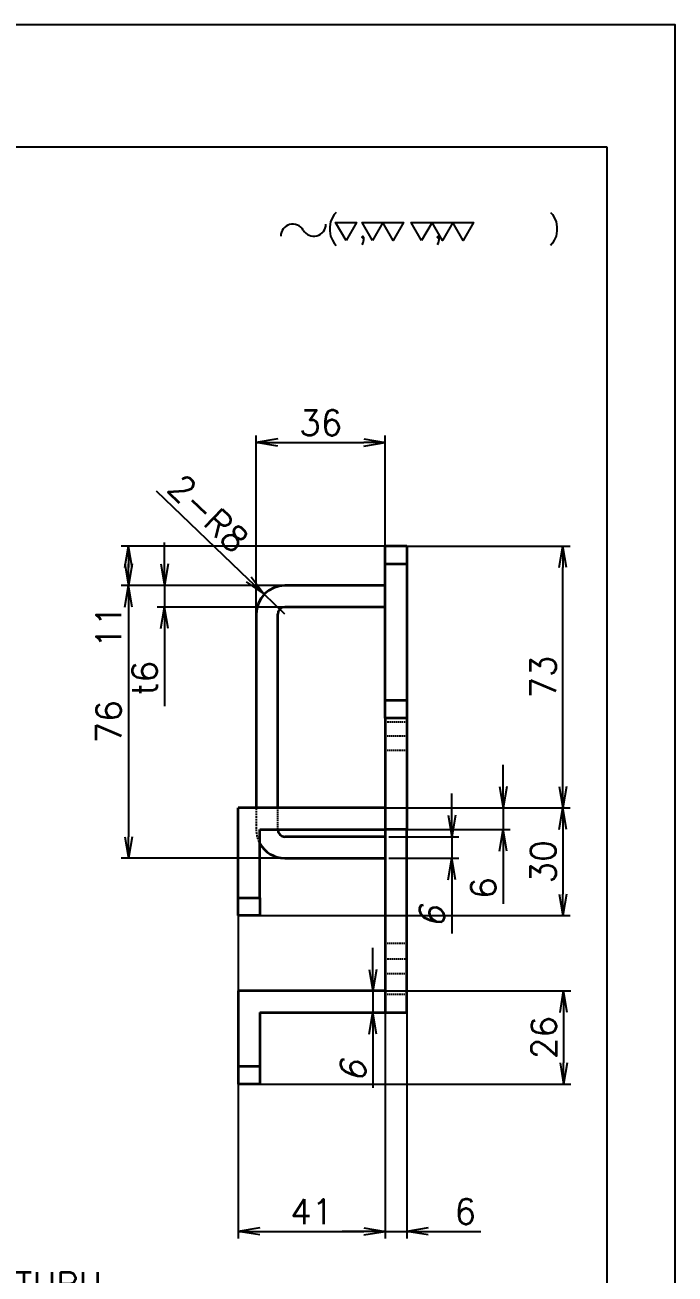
# Model space of a CAD drawing. Header units: inches. Extents: x 21 to 8642, y -3779 to 2137.
# Drawn here: x 5685.1 to 5866.4, y 264.8 to 612.9 of the extents above; entities that cross this region are included whole.
import ezdxf

# ---------------------------------------------------------------- set-up
doc = ezdxf.new("R2010")
doc.units = ezdxf.units.IN
doc.header["$MEASUREMENT"] = 0
doc.linetypes.add('HIDDEN-HOKUTO', pattern=[3.8, 2.5, -1.3])
doc.layers.add('AM_HID', color=1, linetype='HIDDEN-HOKUTO', lineweight=25)
doc.layers.add('title_frame', color=7, linetype='Continuous')
doc.layers.add('word_dim', color=253, linetype='Continuous')
doc.styles.add('DIM_FONT', font='romans.shx', dxfattribs={"oblique": 15})
doc.styles.get("Standard").update_dxf_attribs({"font": 'txt', "bigfont": 'gbcbig.shx'})
doc.dimstyles.new('SCALE-1-2$0', dxfattribs={"dimscale": 2, "dimtxt": 3.5, "dimasz": 3, "dimexe": 1, "dimexo": 0.5, "dimgap": 1, "dimtad": 3, "dimdec": 1, "dimdsep": 46, "dimtxsty": 'DIM_FONT', "dimblk1": 'OPEN', "dimblk2": 'OPEN', "dimsah": 1, "dimcen": 0, "dimclrd": 256, "dimclre": 256, "dimclrt": 7, "dimazin": 2, "dimtm": 1e-09, "dimtfac": 0.6, "dimtmove": 0, "dimatfit": 3, "dimldrblk": 'OPEN', "dimfxl": 1, "dimtolj": 2, "dimarcsym": 0})
doc.dimstyles.new('STANDARD1_2', dxfattribs={"dimscale": 2, "dimtxt": 3.5, "dimasz": 3, "dimexe": 1, "dimexo": 0, "dimgap": 1, "dimtad": 3, "dimdsep": 46, "dimtxsty": 'Standard', "dimblk1": 'OPEN', "dimblk2": 'OPEN', "dimsah": 1, "dimcen": 0, "dimclrd": 256, "dimclre": 256, "dimclrt": 3, "dimazin": 2, "dimtfac": 1, "dimtmove": 0, "dimatfit": 3, "dimldrblk": 'OPEN', "dimfxl": 1, "dimtolj": 1, "dimlwd": 25, "dimlwe": 25, "dimarcsym": 0})

# ---------------------------------------------------------------- blocks, each defined once
blk = doc.blocks.new('shiage0')
at = {"layer": 'word_dim', "color": 3, "linetype": 'Continuous'}
for centre, start, end in [((1.69, 0), 30, 180), ((4.61, 1.69), 210, 0)]:
    blk.add_arc(centre, 1.69, start, end, dxfattribs=at)
blk = doc.blocks.new('10')
at = {"layer": 'title_frame', "color": 3, "linetype": 'Continuous'}
for points in [[(9.63, 2.65), (8.18, 5.15), (11.07, 5.15)], [(13.31, 2.65), (11.86, 5.15), (17.64, 5.15), (16.2, 2.65), (14.75, 5.15)], [(20.17, 2.65), (18.73, 5.15), (27.4, 5.15), (25.95, 2.65), (24.51, 5.15), (23.06, 2.65), (21.62, 5.15)]]:
    blk.add_lwpolyline(points, close=True, dxfattribs=at)
blk.add_blockref('shiage0', (0.52, 3.24), dxfattribs=at)
blk.add_text('( ,   ,     )', height=3, dxfattribs=at).set_placement((6.84, 2.97))
blk = doc.blocks.new('_Open')
at = {"color": 0, "lineweight": -2}
for p, q in [((-1, 0.167), (0, 0)), ((-1, -0.167), (0, 0)), ((0, 0), (-1, 0))]:
    blk.add_line(p, q, dxfattribs=at)
blk = doc.blocks.new('*D75')
at = {"layer": 'DEFPOINTS', "color": 0, "linetype": 'Continuous', "ltscale": 2, "transparency": 16777216}
for p in [(5785.58, 467.72), (5713.96, 456.72), (5764.56, 456.72)]:
    blk.add_point(p, dxfattribs=at)
at = {"layer": 'word_dim', "linetype": 'Continuous', "lineweight": 25, "ltscale": 2, "transparency": 16777216}
for p, q in [((5785.58, 467.72), (5711.96, 467.72)), ((5713.96, 461.72), (5713.96, 462.72)), ((5764.56, 456.72), (5711.96, 456.72)), ((5713.96, 456.72), (5713.96, 439.72))]:
    blk.add_line(p, q, dxfattribs=at)
at = {"layer": 'word_dim', "linetype": 'Continuous', "lineweight": 25, "ltscale": 2, "transparency": 16777216, "xscale": 6, "yscale": 6, "zscale": 6}
for p, rotation in [((5713.96, 467.72), 90), ((5713.96, 456.72), 270)]:
    blk.add_blockref('_Open', p, dxfattribs=dict(at, rotation=rotation))
at = {"layer": 'word_dim', "color": 3, "linetype": 'Continuous', "ltscale": 2, "transparency": 16777216, "insert": (5708.46, 445.22), "char_height": 7, "attachment_point": 5, "rotation": 90}
blk.add_mtext('\\A1;11', dxfattribs=at)
blk = doc.blocks.new('*D76')
at = {"layer": 'DEFPOINTS', "color": 0, "linetype": 'Continuous', "ltscale": 2, "transparency": 16777216}
for p in [(5761.99, 456.72), (5713.96, 380.72), (5763.38, 380.72)]:
    blk.add_point(p, dxfattribs=at)
at = {"layer": 'word_dim', "linetype": 'Continuous', "lineweight": 25, "ltscale": 2, "transparency": 16777216}
for p, q in [((5761.99, 456.72), (5711.96, 456.72)), ((5713.96, 450.72), (5713.96, 386.72)), ((5763.38, 380.72), (5711.96, 380.72))]:
    blk.add_line(p, q, dxfattribs=at)
at = {"layer": 'word_dim', "linetype": 'Continuous', "lineweight": 25, "ltscale": 2, "transparency": 16777216, "xscale": 6, "yscale": 6, "zscale": 6}
for p, rotation in [((5713.96, 456.72), 90), ((5713.96, 380.72), 270)]:
    blk.add_blockref('_Open', p, dxfattribs=dict(at, rotation=rotation))
at = {"layer": 'word_dim', "color": 3, "linetype": 'Continuous', "ltscale": 2, "transparency": 16777216, "insert": (5708.46, 418.72), "char_height": 7, "attachment_point": 5, "rotation": 90}
blk.add_mtext('\\A1;76', dxfattribs=at)
blk = doc.blocks.new('*D77')
at = {"layer": 'DEFPOINTS', "color": 0, "linetype": 'Continuous', "ltscale": 2, "transparency": 16777216}
for p in [(5770.24, 456.72), (5724, 450.72), (5770.24, 450.72)]:
    blk.add_point(p, dxfattribs=at)
at = {"layer": 'word_dim', "linetype": 'Continuous', "lineweight": 25, "ltscale": 2, "transparency": 16777216}
for p, q in [((5724, 462.72), (5724, 468.72)), ((5770.24, 456.72), (5722, 456.72)), ((5724, 456.72), (5724, 450.72)), ((5770.24, 450.72), (5722, 450.72)), ((5724, 444.72), (5724, 423.05))]:
    blk.add_line(p, q, dxfattribs=at)
at = {"layer": 'word_dim', "linetype": 'Continuous', "lineweight": 25, "ltscale": 2, "transparency": 16777216, "xscale": 6, "yscale": 6, "zscale": 6}
for p, rotation in [((5724, 456.72), 270), ((5724, 450.72), 90)]:
    blk.add_blockref('_Open', p, dxfattribs=dict(at, rotation=rotation))
at = {"layer": 'word_dim', "color": 3, "linetype": 'Continuous', "ltscale": 2, "transparency": 16777216, "insert": (5718.5, 430.89), "char_height": 7, "attachment_point": 5, "rotation": 90}
blk.add_mtext('\\A1;t6', dxfattribs=at)
blk = doc.blocks.new('*D78')
at = {"layer": 'DEFPOINTS', "color": 0, "linetype": 'Continuous', "ltscale": 2, "transparency": 16777216}
for p in [(5791.58, 467.72), (5835.11, 467.72), (5785.58, 394.72)]:
    blk.add_point(p, dxfattribs=at)
at = {"layer": 'word_dim', "linetype": 'Continuous', "lineweight": 25, "ltscale": 2, "transparency": 16777216}
for p, q in [((5791.58, 467.72), (5837.11, 467.72)), ((5835.11, 400.72), (5835.11, 461.72)), ((5785.58, 394.72), (5837.11, 394.72))]:
    blk.add_line(p, q, dxfattribs=at)
at = {"layer": 'word_dim', "linetype": 'Continuous', "lineweight": 25, "ltscale": 2, "transparency": 16777216, "xscale": 6, "yscale": 6, "zscale": 6}
for p, rotation in [((5835.11, 467.72), 90), ((5835.11, 394.72), 270)]:
    blk.add_blockref('_Open', p, dxfattribs=dict(at, rotation=rotation))
at = {"layer": 'word_dim', "color": 3, "linetype": 'Continuous', "ltscale": 2, "transparency": 16777216, "insert": (5829.61, 431.22), "char_height": 7, "attachment_point": 5, "rotation": 90}
blk.add_mtext('\\A1;73', dxfattribs=at)
blk = doc.blocks.new('*D79')
at = {"layer": 'DEFPOINTS', "color": 0, "linetype": 'Continuous', "ltscale": 2, "transparency": 16777216}
for p in [(5785.58, 394.72), (5750.58, 364.72), (5835.11, 364.72)]:
    blk.add_point(p, dxfattribs=at)
at = {"layer": 'word_dim', "linetype": 'Continuous', "lineweight": 25, "ltscale": 2, "transparency": 16777216}
for p, q in [((5785.58, 394.72), (5837.11, 394.72)), ((5835.11, 388.72), (5835.11, 370.72)), ((5750.58, 364.72), (5837.11, 364.72))]:
    blk.add_line(p, q, dxfattribs=at)
at = {"layer": 'word_dim', "linetype": 'Continuous', "lineweight": 25, "ltscale": 2, "transparency": 16777216, "xscale": 6, "yscale": 6, "zscale": 6}
for p, rotation in [((5835.11, 394.72), 90), ((5835.11, 364.72), 270)]:
    blk.add_blockref('_Open', p, dxfattribs=dict(at, rotation=rotation))
at = {"layer": 'word_dim', "color": 3, "linetype": 'Continuous', "ltscale": 2, "transparency": 16777216, "insert": (5829.61, 379.72), "char_height": 7, "attachment_point": 5, "rotation": 90}
blk.add_mtext('\\A1;30', dxfattribs=at)
blk = doc.blocks.new('*D80')
at = {"layer": 'DEFPOINTS', "color": 0, "linetype": 'Continuous', "ltscale": 2, "transparency": 16777216}
for p in [(5791.58, 394.72), (5791.58, 388.72), (5818.44, 388.72)]:
    blk.add_point(p, dxfattribs=at)
at = {"layer": 'word_dim', "linetype": 'Continuous', "lineweight": 25, "ltscale": 2, "transparency": 16777216}
for p, q in [((5818.44, 400.72), (5818.44, 406.72)), ((5791.58, 394.72), (5820.44, 394.72)), ((5818.44, 394.72), (5818.44, 388.72)), ((5791.58, 388.72), (5820.44, 388.72)), ((5818.44, 382.72), (5818.44, 368.05))]:
    blk.add_line(p, q, dxfattribs=at)
at = {"layer": 'word_dim', "linetype": 'Continuous', "lineweight": 25, "ltscale": 2, "transparency": 16777216, "xscale": 6, "yscale": 6, "zscale": 6}
for p, rotation in [((5818.44, 394.72), 270), ((5818.44, 388.72), 90)]:
    blk.add_blockref('_Open', p, dxfattribs=dict(at, rotation=rotation))
at = {"layer": 'word_dim', "color": 3, "linetype": 'Continuous', "ltscale": 2, "transparency": 16777216, "insert": (5812.94, 372.39), "char_height": 7, "attachment_point": 5, "rotation": 90}
blk.add_mtext('\\A1;6', dxfattribs=at)
blk = doc.blocks.new('*D81')
at = {"layer": 'DEFPOINTS', "color": 0, "linetype": 'Continuous', "ltscale": 2, "transparency": 16777216}
for p in [(5785.58, 343.72), (5750.58, 317.72), (5835.31, 317.72)]:
    blk.add_point(p, dxfattribs=at)
at = {"layer": 'word_dim', "linetype": 'Continuous', "lineweight": 25, "ltscale": 2, "transparency": 16777216}
for p, q in [((5785.58, 343.72), (5837.31, 343.72)), ((5835.31, 337.72), (5835.31, 323.72)), ((5750.58, 317.72), (5837.31, 317.72))]:
    blk.add_line(p, q, dxfattribs=at)
at = {"layer": 'word_dim', "linetype": 'Continuous', "lineweight": 25, "ltscale": 2, "transparency": 16777216, "xscale": 6, "yscale": 6, "zscale": 6}
for p, rotation in [((5835.31, 343.72), 90), ((5835.31, 317.72), 270)]:
    blk.add_blockref('_Open', p, dxfattribs=dict(at, rotation=rotation))
at = {"layer": 'word_dim', "color": 3, "linetype": 'Continuous', "ltscale": 2, "transparency": 16777216, "insert": (5829.81, 330.72), "char_height": 7, "attachment_point": 5, "rotation": 90}
blk.add_mtext('\\A1;26', dxfattribs=at)
blk = doc.blocks.new('*D83')
at = {"layer": 'DEFPOINTS', "color": 0, "linetype": 'Continuous', "ltscale": 2, "transparency": 16777216}
for p in [(5744.58, 364.72), (5785.58, 337.72), (5785.58, 276.73)]:
    blk.add_point(p, dxfattribs=at)
at = {"layer": 'word_dim', "linetype": 'Continuous', "lineweight": 25, "ltscale": 2, "transparency": 16777216}
for p, q in [((5744.58, 364.72), (5744.58, 274.73)), ((5785.58, 337.72), (5785.58, 274.73)), ((5750.58, 276.73), (5779.58, 276.73))]:
    blk.add_line(p, q, dxfattribs=at)
at = {"layer": 'word_dim', "linetype": 'Continuous', "lineweight": 25, "ltscale": 2, "transparency": 16777216, "xscale": 6, "yscale": 6, "zscale": 6, "rotation": 180}
blk.add_blockref('_Open', (5744.58, 276.73), dxfattribs=at)
at = {"layer": 'word_dim', "linetype": 'Continuous', "lineweight": 25, "ltscale": 2, "transparency": 16777216, "xscale": 6, "yscale": 6, "zscale": 6}
blk.add_blockref('_Open', (5785.58, 276.73), dxfattribs=at)
at = {"layer": 'word_dim', "color": 3, "linetype": 'Continuous', "ltscale": 2, "transparency": 16777216, "insert": (5765.08, 282.23), "char_height": 7, "attachment_point": 5}
blk.add_mtext('\\A1;41', dxfattribs=at)
blk = doc.blocks.new('*D84')
at = {"layer": 'DEFPOINTS', "color": 0, "linetype": 'Continuous', "ltscale": 2, "transparency": 16777216}
for p in [(5785.58, 337.72), (5791.58, 337.72), (5791.58, 276.73)]:
    blk.add_point(p, dxfattribs=at)
at = {"layer": 'word_dim', "linetype": 'Continuous', "lineweight": 25, "ltscale": 2, "transparency": 16777216}
for p, q in [((5785.58, 337.72), (5785.58, 274.73)), ((5791.58, 337.72), (5791.58, 274.73)), ((5779.58, 276.73), (5773.58, 276.73)), ((5785.58, 276.73), (5791.58, 276.73)), ((5797.58, 276.73), (5812.24, 276.73))]:
    blk.add_line(p, q, dxfattribs=at)
at = {"layer": 'word_dim', "linetype": 'Continuous', "lineweight": 25, "ltscale": 2, "transparency": 16777216, "xscale": 6, "yscale": 6, "zscale": 6}
blk.add_blockref('_Open', (5785.58, 276.73), dxfattribs=at)
at = {"layer": 'word_dim', "linetype": 'Continuous', "lineweight": 25, "ltscale": 2, "transparency": 16777216, "xscale": 6, "yscale": 6, "zscale": 6, "rotation": 180}
blk.add_blockref('_Open', (5791.58, 276.73), dxfattribs=at)
at = {"layer": 'word_dim', "color": 3, "linetype": 'Continuous', "ltscale": 2, "transparency": 16777216, "insert": (5807.91, 282.23), "char_height": 7, "attachment_point": 5}
blk.add_mtext('\\A1;6', dxfattribs=at)
blk = doc.blocks.new('*D85')
at = {"layer": 'DEFPOINTS', "color": 0, "linetype": 'Continuous', "ltscale": 2, "transparency": 16777216}
for p in [(5785.58, 496.54), (5785.58, 467.72), (5749.58, 447.11)]:
    blk.add_point(p, dxfattribs=at)
at = {"layer": 'word_dim', "linetype": 'Continuous', "lineweight": 25, "ltscale": 2, "transparency": 16777216}
for p, q in [((5749.58, 447.11), (5749.58, 498.54)), ((5785.58, 467.72), (5785.58, 498.54)), ((5755.58, 496.54), (5779.58, 496.54))]:
    blk.add_line(p, q, dxfattribs=at)
at = {"layer": 'word_dim', "linetype": 'Continuous', "lineweight": 25, "ltscale": 2, "transparency": 16777216, "xscale": 6, "yscale": 6, "zscale": 6, "rotation": 180}
blk.add_blockref('_Open', (5749.58, 496.54), dxfattribs=at)
at = {"layer": 'word_dim', "linetype": 'Continuous', "lineweight": 25, "ltscale": 2, "transparency": 16777216, "xscale": 6, "yscale": 6, "zscale": 6}
blk.add_blockref('_Open', (5785.58, 496.54), dxfattribs=at)
at = {"layer": 'word_dim', "color": 3, "linetype": 'Continuous', "ltscale": 2, "transparency": 16777216, "insert": (5767.58, 502.04), "char_height": 7, "attachment_point": 5}
blk.add_mtext('\\A1;36', dxfattribs=at)
blk = doc.blocks.new('*D89')
at = {"layer": 'DEFPOINTS', "color": 0, "linetype": 'Continuous', "ltscale": 2, "transparency": 16777216}
for p in [(5554.21, 356.2), (5559.09, 349.24)]:
    blk.add_point(p, dxfattribs=at)
at = {"layer": 'word_dim', "linetype": 'Continuous', "lineweight": 25, "ltscale": 2, "transparency": 16777216}
for p, q in [((5624.11, 256.32), (5562.53, 344.32)), ((5709.48, 256.32), (5624.11, 256.32))]:
    blk.add_line(p, q, dxfattribs=at)
at = {"layer": 'word_dim', "linetype": 'Continuous', "lineweight": 25, "ltscale": 2, "transparency": 16777216, "xscale": 6, "yscale": 6, "zscale": 6, "rotation": 124.9855597929897}
blk.add_blockref('_Open', (5559.09, 349.24), dxfattribs=at)
at = {"layer": 'word_dim', "color": 3, "linetype": 'Continuous', "ltscale": 2, "transparency": 16777216, "insert": (5669.98, 261.82), "char_height": 7, "attachment_point": 5}
blk.add_mtext('\\A1;DR. {\\Fromans,bigfont|c134;∅8.5} THRU', dxfattribs=at)
blk = doc.blocks.new('*D91')
at = {"layer": 'DEFPOINTS', "color": 0, "linetype": 'Continuous', "ltscale": 2, "transparency": 16777216}
for p in [(5751.8, 454.26), (5757.58, 448.72)]:
    blk.add_point(p, dxfattribs=at)
at = {"layer": 'word_dim', "linetype": 'Continuous', "lineweight": 25, "ltscale": 2, "transparency": 16777216}
for p, q in [((5721.73, 483.1), (5747.47, 458.41)), ((5757.58, 448.72), (5751.8, 454.26))]:
    blk.add_line(p, q, dxfattribs=at)
at = {"layer": 'word_dim', "linetype": 'Continuous', "lineweight": 25, "ltscale": 2, "transparency": 16777216, "xscale": 6, "yscale": 6, "zscale": 6, "rotation": 316.1947899871084}
blk.add_blockref('_Open', (5751.8, 454.26), dxfattribs=at)
at = {"layer": 'word_dim', "color": 3, "linetype": 'Continuous', "ltscale": 2, "transparency": 16777216, "insert": (5736.25, 476.8), "char_height": 7, "attachment_point": 5, "rotation": 316.1948}
blk.add_mtext('\\A1;2-R8', dxfattribs=at)
blk = doc.blocks.new('*D385')
at = {"lineweight": -2, "transparency": 16777216}
for p, q in [((5804.13, 392.72), (5804.13, 398.72)), ((5786.58, 386.72), (5806.13, 386.72)), ((5804.13, 386.72), (5804.13, 380.72)), ((5786.58, 380.72), (5806.13, 380.72)), ((5804.13, 374.72), (5804.13, 359.71))]:
    blk.add_line(p, q, dxfattribs=at)
at = {"layer": 'DEFPOINTS', "color": 0, "transparency": 16777216}
for p in [(5785.58, 386.72), (5785.58, 380.72), (5804.13, 380.72)]:
    blk.add_point(p, dxfattribs=at)
at = {"lineweight": -2, "transparency": 16777216, "xscale": 6, "yscale": 6, "zscale": 6}
for p, rotation in [((5804.13, 386.72), 270), ((5804.13, 380.72), 90)]:
    blk.add_blockref('_Open', p, dxfattribs=dict(at, rotation=rotation))
at = {"color": 7, "transparency": 16777216, "insert": (5798.63, 364.22), "char_height": 7, "attachment_point": 5, "rotation": 90, "style": 'DIM_FONT'}
blk.add_mtext('\\A2;6', dxfattribs=at)
blk = doc.blocks.new('*D386')
at = {"lineweight": -2, "transparency": 16777216}
for p, q in [((5782.13, 349.72), (5782.13, 355.72)), ((5784.58, 343.72), (5780.13, 343.72)), ((5782.13, 343.72), (5782.13, 337.72)), ((5784.58, 337.72), (5780.13, 337.72)), ((5782.13, 331.72), (5782.13, 316.71))]:
    blk.add_line(p, q, dxfattribs=at)
at = {"layer": 'DEFPOINTS', "color": 0, "transparency": 16777216}
for p in [(5785.58, 343.72), (5782.13, 337.72), (5785.58, 337.72)]:
    blk.add_point(p, dxfattribs=at)
at = {"lineweight": -2, "transparency": 16777216, "xscale": 6, "yscale": 6, "zscale": 6}
for p, rotation in [((5782.13, 343.72), 270), ((5782.13, 337.72), 90)]:
    blk.add_blockref('_Open', p, dxfattribs=dict(at, rotation=rotation))
at = {"color": 7, "transparency": 16777216, "insert": (5776.63, 321.22), "char_height": 7, "attachment_point": 5, "rotation": 90, "style": 'DIM_FONT'}
blk.add_mtext('\\A2;6', dxfattribs=at)

msp = doc.modelspace()

# ---------------------------------------------------------------- linework, layer by layer
at = {"color": 7, "lineweight": 35, "ltscale": 0.125}
for p, q in [((5785.577, 462.72), (5785.577, 467.72)), ((5791.577, 467.72), (5791.577, 462.72)), ((5785.577, 419.72), (5785.577, 424.72)), ((5791.577, 424.72), (5791.577, 419.72)), ((5744.577, 364.721), (5744.577, 369.721)), ((5750.577, 369.721), (5750.577, 364.721)), ((5744.577, 322.721), (5744.577, 317.721)), ((5750.577, 322.721), (5750.577, 317.721))]:
    msp.add_line(p, q, dxfattribs=at)
at = {"color": 7, "lineweight": 35, "ltscale": 0.15}
for p, q in [((5791.577, 467.72), (5785.577, 467.72)), ((5785.577, 462.72), (5791.577, 462.72)), ((5785.577, 424.72), (5791.577, 424.72)), ((5791.577, 419.72), (5785.577, 419.72)), ((5791.577, 388.721), (5785.577, 388.721)), ((5744.577, 369.721), (5750.577, 369.721)), ((5750.577, 364.721), (5744.577, 364.721)), ((5744.577, 322.721), (5750.577, 322.721)), ((5750.577, 317.721), (5744.577, 317.721))]:
    msp.add_line(p, q, dxfattribs=at)
at = {"color": 7, "lineweight": 35}
for p, q in [((5785.577, 424.72), (5785.577, 462.72)), ((5791.577, 462.72), (5791.577, 424.72)), ((5785.577, 456.72), (5757.577, 456.72)), ((5785.577, 450.72), (5757.577, 450.72)), ((5749.577, 448.72), (5749.577, 394.722)), ((5755.577, 394.722), (5755.577, 448.72)), ((5785.577, 419.72), (5785.577, 388.721)), ((5791.577, 419.72), (5791.577, 388.721)), ((5785.577, 394.722), (5744.577, 394.722)), ((5744.577, 369.721), (5744.577, 394.722)), ((5750.577, 388.722), (5785.577, 388.721)), ((5785.577, 386.72), (5757.577, 386.72)), ((5785.577, 388.721), (5785.577, 337.72)), ((5791.577, 337.72), (5791.577, 388.721)), ((5757.577, 380.72), (5785.577, 380.72)), ((5785.577, 343.72), (5744.577, 343.72)), ((5744.577, 343.72), (5744.577, 322.721)), ((5750.577, 337.72), (5791.577, 337.72))]:
    msp.add_line(p, q, dxfattribs=at)
at = {"color": 7, "lineweight": 35, "ltscale": 0.475021}
msp.add_line((5750.577, 369.721), (5750.577, 388.722), dxfattribs=at)
at = {"color": 7, "lineweight": 35, "ltscale": 0.374973}
msp.add_line((5750.577, 337.72), (5750.577, 322.721), dxfattribs=at)
at = {"color": 7, "lineweight": 35}
for centre, radius, start, end in [((5757.577, 448.72), 8, 90, 180), ((5757.577, 448.72), 2, 90, 180), ((5757.577, 388.72), 2, 180, 270), ((5757.577, 388.72), 8, 208.95502, 270)]:
    msp.add_arc(centre, radius, start, end, dxfattribs=at)
at = {"layer": 'AM_HID', "ltscale": 0.15}
for p, q in [((5785.577, 418.72), (5791.577, 418.72)), ((5791.577, 414.72), (5785.577, 414.72)), ((5791.577, 410.72), (5785.577, 410.72)), ((5791.577, 356.97), (5785.577, 356.97)), ((5785.577, 352.72), (5791.577, 352.72)), ((5791.577, 348.47), (5785.577, 348.47)), ((5785.577, 343.72), (5785.577, 337.72)), ((5791.577, 342.72), (5785.577, 342.72))]:
    msp.add_line(p, q, dxfattribs=at)
at = {"layer": 'AM_HID', "ltscale": 0.200043}
msp.add_line((5749.577, 394.722), (5749.577, 388.72), dxfattribs=at)
at = {"layer": 'AM_HID', "ltscale": 0.150003}
msp.add_line((5755.577, 388.722), (5755.577, 394.722), dxfattribs=at)
at = {"layer": 'AM_HID', "ltscale": 0.150018}
msp.add_line((5785.577, 394.722), (5785.577, 388.721), dxfattribs=at)
at = {"layer": 'AM_HID', "ltscale": 0.200043}
msp.add_arc((5757.577, 388.72), 8, 180, 208.95502, dxfattribs=at)
at = {"layer": 'title_frame'}
for p, q in [((5465.371, 578.914), (5847.371, 578.914)), ((5475.371, 578.914), (5847.371, 578.914)), ((5847.371, 578.914), (5847.371, 27.414))]:
    msp.add_line(p, q, dxfattribs=at)
at = {"layer": 'title_frame', "color": 4}
msp.add_lwpolyline([(5446.371, 18.914), (5866.371, 18.914), (5866.371, 612.914), (5446.371, 612.914)], close=True, dxfattribs=at)

# ---------------------------------------------------------------- block references
at = {"layer": 'word_dim', "ltscale": 2, "xscale": 2, "yscale": 2, "zscale": 2}
msp.add_blockref('10', (5755.369, 547.568), dxfattribs=at)

# ---------------------------------------------------------------- dimensions: what is measured, and where the dimension line sits
for base, p1, p2, picture, middle in [((5804.134, 380.72), (5785.577, 386.72), (5785.577, 380.72), '*D385', (5798.634, 364.217)), ((5782.134, 337.72), (5785.577, 343.72), (5785.577, 337.72), '*D386', (5776.634, 321.217))]:
    dim = msp.add_linear_dim(base=base, p1=p1, p2=p2, angle=90, dimstyle='SCALE-1-2$0')
    dim.commit()
    dim.dimension.update_dxf_attribs({"geometry": picture, "text_midpoint": middle})
at = {"layer": 'word_dim', "linetype": 'Continuous', "ltscale": 2}
for base, p1, p2, picture, middle in [((5785.577, 496.544), (5749.577, 447.106), (5785.577, 467.72), '*D85', (5767.577, 502.044)), ((5785.577, 276.733), (5744.577, 364.721), (5785.577, 337.72), '*D83', (5765.077, 282.233)), ((5791.577, 276.733), (5785.577, 337.72), (5791.577, 337.72), '*D84', (5807.911, 282.233))]:
    dim = msp.add_linear_dim(base=base, p1=p1, p2=p2, dimstyle='STANDARD1_2', dxfattribs=at)
    dim.commit()
    dim.dimension.update_dxf_attribs({"geometry": picture, "text_midpoint": middle})
dim = msp.add_radius_dim(center=(5757.577, 448.72), mpoint=(5751.804, 454.258), text='2-<>', dimstyle='STANDARD1_2', dxfattribs=at)
dim.commit()
dim.dimension.update_dxf_attribs({"geometry": '*D91', "text_midpoint": (5736.245, 476.801)})
for base, p1, p2, picture, middle in [((5713.955, 456.72), (5785.577, 467.72), (5764.562, 456.72), '*D75', (5708.455, 445.22)), ((5835.108, 467.72), (5785.577, 394.722), (5791.577, 467.72), '*D78', (5829.608, 431.221)), ((5713.955, 380.72), (5761.987, 456.72), (5763.376, 380.72), '*D76', (5708.455, 418.72)), ((5818.442, 388.721), (5791.577, 394.722), (5791.577, 388.721), '*D80', (5812.942, 372.388)), ((5835.108, 364.721), (5785.577, 394.722), (5750.577, 364.721), '*D79', (5829.608, 379.721)), ((5835.31, 317.721), (5785.577, 343.72), (5750.577, 317.721), '*D81', (5829.81, 330.721))]:
    dim = msp.add_linear_dim(base=base, p1=p1, p2=p2, angle=90, dimstyle='STANDARD1_2', dxfattribs=at)
    dim.commit()
    dim.dimension.update_dxf_attribs({"geometry": picture, "text_midpoint": middle})
dim = msp.add_linear_dim(base=(5723.997, 450.72), p1=(5770.24, 456.72), p2=(5770.24, 450.72), angle=90, text='t<>', dimstyle='STANDARD1_2', dxfattribs=at)
dim.commit()
dim.dimension.update_dxf_attribs({"geometry": '*D77', "text_midpoint": (5718.497, 430.887)})
dim = msp.add_diameter_dim_2p(p1=(5554.212, 356.202), p2=(5559.085, 349.238), text='DR. {\\Fromans,bigfont|c134;<>} THRU', dimstyle='STANDARD1_2', override={"dimtoh": 1, "dimtofl": 0}, dxfattribs=at)
dim.commit()
dim.dimension.update_dxf_attribs({"geometry": '*D89', "text_midpoint": (5669.978, 256.321), "dimtype": 163})

doc.saveas('drawing.dxf')
